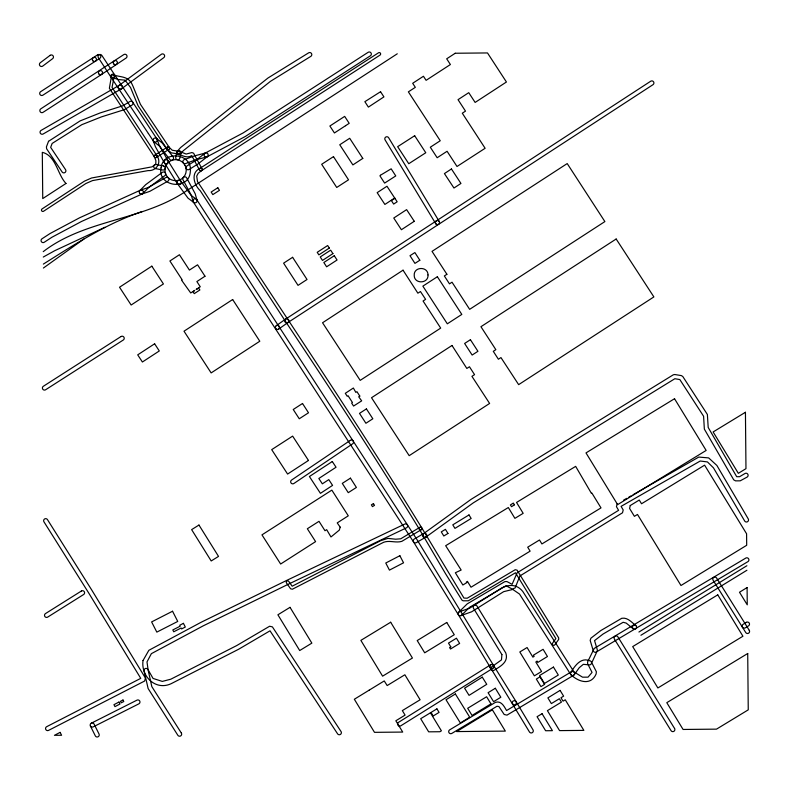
<?xml version="1.0" encoding="UTF-8"?>
<svg xmlns="http://www.w3.org/2000/svg" width="789" height="789" viewBox="0 0 789 789"><rect width="100%" height="100%" fill="white"/><g stroke="black" fill="none" stroke-linecap="round" stroke-linejoin="round"><path stroke-width="1.18" d="M111.496 75.961L109.375 88.269L154.496 157.08M176.825 152.218L175.74 157.277A2.071 2.071 0 0 0 177.328 159.733A2.071 2.071 0 0 0 179.793 158.145L180.878 153.096A2.071 2.071 0 0 0 178.551 150.61A2.071 2.071 0 0 0 177.032 153.648A2.071 2.071 0 0 0 180.415 154.023L183.334 150.679L270.449 81.346L310.817 56.364A2.071 2.071 0 0 0 311.487 53.514A2.071 2.071 0 0 0 308.637 52.843L267.964 78.022L180.602 147.553L177.288 151.291M617.205 503.806L616.446 506.646L618.596 510.325L517.13 572.804L512.11 584.294L506.903 581.552L504.881 581.601L467.216 603.881L458.695 612.225M574.254 674.713L579.244 667.711L583.318 664.338L589.304 664.871A2.071 2.071 0 0 0 591.553 662.987A2.071 2.071 0 0 0 589.669 660.738C580.773 657.04 574.865 665.995 570.871 672.307A2.071 2.071 0 0 0 572.084 675.522A2.071 2.071 0 0 0 574.609 673.195A2.071 2.071 0 0 0 571.502 671.725L506.558 710.554C504.191 706.421 501.321 700.494 495.492 702.318L449.691 729.845A2.071 2.071 0 0 0 448.99 732.695A2.071 2.071 0 0 0 451.831 733.405L496.981 706.263L498.954 706.579L504.191 714.489L506.982 715.13L573.633 675.285M139.821 190.603L145.689 184.656L162.297 172.377A2.071 2.071 0 0 1 165.197 172.821A2.071 2.071 0 0 1 164.763 175.72L148.283 187.9L142.779 193.512M204.844 153.342L195.475 160.68L186.993 165.937A2.071 2.071 0 0 0 186.322 168.797A2.071 2.071 0 0 0 189.173 169.457L197.94 164.013L207.399 156.607M199.952 168.382C190.307 172.781 194.055 185.03 200.219 190.672L285.628 321.587C331.222 390.141 376.481 458.951 419.373 529.241L445.548 573.711L461.979 600.143L463.094 600.794L468.291 600.794L515.473 572.775L555.88 638.597L552.616 643.134A1.381 1.381 0 0 0 552.931 645.067A1.381 1.381 0 0 0 554.854 644.751L558.661 639.465L558.711 637.936L517.101 570.161L515.227 569.707L467.226 598.21L463.942 598.062L421.73 527.802C351.44 413.15 275.43 302.138 202.526 189.153L197.487 181.549L196.708 176.105L198.207 173.235L201.649 170.572M119.119 85.409L161.321 54.303A2.071 2.071 0 0 1 164.22 54.747A2.071 2.071 0 0 1 163.787 57.646L121.575 88.753M423.506 533.699L471.063 499.358L673.333 374.785L674.763 374.509L681.41 375.613L682.81 376.531L707.378 414.472L708.197 427.46L736.719 476.714L739.628 476.684L744.974 473.518A2.071 2.071 0 0 1 747.814 474.238A2.071 2.071 0 0 1 747.094 477.089L740.23 480.826L735.545 480.866L733.731 479.84L704.35 429.098L703.591 416.247L679.832 379.558L674.851 378.72L473.301 502.849L425.932 537.062M83.92 239.008L43.385 268.033M276.239 325.709L285.579 319.121M278.635 329.102L287.975 322.514M101.653 74.373L126.072 58.061A2.071 2.071 0 0 0 126.684 55.191A2.071 2.071 0 0 0 123.814 54.589L40.801 108.843A2.071 2.071 0 0 0 40.19 111.713A2.071 2.071 0 0 0 43.06 112.324L101.613 74.403M285.648 319.081L650.698 81.228A2.071 2.071 0 0 1 653.568 81.829A2.071 2.071 0 0 1 652.967 84.699L287.906 322.553M43.227 251.652C85.094 219.352 142.276 220.683 185.652 191.402L397.281 53.79M200.051 168.313L378.503 52.794A1.381 1.381 0 0 1 380.416 53.208A1.381 1.381 0 0 1 380.002 55.112L201.55 170.641M419.817 527.348L400.713 538.798L395.644 539.203L387.912 538.394L380.712 540.652L292.177 586.217L288.774 581.444A1.381 1.381 0 0 0 286.851 581.118A1.381 1.381 0 0 0 286.525 583.051L290.618 588.801L292.384 589.225L381.876 543.167C388.158 539.341 395.151 543.365 401.818 541.353L421.287 529.685M154.91 155.147L167.426 147.05M156.39 157.484L168.876 149.407M490.679 664.762L398.573 722.3A2.071 2.071 0 0 0 397.626 724.401M492.878 668.283L400.773 725.821A2.071 2.071 0 0 1 397.912 725.16M43.346 264.098C74.975 244.215 106.545 223.465 142.237 211.501M638.922 632.028L746.887 565.733M640.895 635.283L746.927 570.25M43.277 257.046L54.697 250.715L104.976 227.262M119.307 85.281L41.097 130.392A2.071 2.071 0 0 0 40.328 133.223A2.071 2.071 0 0 0 43.168 133.982L121.378 88.881M423.683 533.581L414.255 539.035A2.071 2.071 0 0 0 413.505 541.865A2.071 2.071 0 0 0 416.336 542.625L425.764 537.171M623.566 500.157L626.742 498.342M628.863 497.129L630.983 495.916M633.094 494.703L698.768 457.078L708.66 457.906L716.885 465.471L748.238 518.886A2.071 2.071 0 0 1 747.499 521.726A2.071 2.071 0 0 1 744.668 520.987L713.453 467.818L707.447 461.93L700.228 461.023L621.091 506.36L623.202 509.98L622.501 512.791L519.882 575.97L515.109 587.973L512.209 589.038L505.996 585.754L469.554 607.323L461.614 615.173A2.071 2.071 0 0 1 458.399 614.799L413.544 541.944L193.266 201.915M205.14 153.135L243.18 132.907L368.138 52.311A2.071 2.071 0 0 1 371.008 52.922A2.071 2.071 0 0 1 370.396 55.782L245.33 136.458L207.093 156.804M91.317 723.188L136.961 700.159A2.071 2.071 0 0 1 139.752 701.076A2.071 2.071 0 0 1 138.834 703.857L93.181 726.896A2.071 2.071 0 0 1 90.4 725.969A2.071 2.071 0 0 1 91.327 723.188A2.071 2.071 0 0 1 94.108 724.115L99.02 733.997A2.071 2.071 0 0 1 98.083 736.778A2.071 2.071 0 0 1 95.301 735.841L90.4 725.959M140.442 190.169L79.511 217.833L50.062 233.534L41.995 238.781A2.071 2.071 0 0 0 41.393 241.651A2.071 2.071 0 0 0 44.263 242.253L52.094 237.154L81.405 221.531L142.158 193.946M460.845 615.647L471.635 611.8L503.678 591.651L512.771 589.442L519.517 594.058L570.812 674.625C578.179 681.726 590.803 686.105 596.109 674.043L596.376 671.764L591.789 662.75L596.879 651.675L747.903 561.65A2.071 2.071 0 0 0 748.603 558.799A2.071 2.071 0 0 0 745.763 558.089L594.216 648.43L587.598 661.932L587.637 663.736L592.046 672.415L588.042 677.159L582.568 677.179L574.057 671.991L522.791 591.474C517.209 584.412 509.359 584.028 501.745 587.973L469.672 608.141L459.464 611.741A2.071 2.071 0 0 0 458.399 614.799L529.439 731.945A2.071 2.071 0 0 0 532.289 732.656A2.071 2.071 0 0 0 532.999 729.805L516.134 701.687M140.639 190.09L147.918 187.644L165.838 177.564A2.071 2.071 0 0 1 168.668 178.353A2.071 2.071 0 0 1 167.879 181.174L149.782 191.362L141.961 194.025M205.594 152.967L194.084 156.005L184.232 159.654A2.071 2.071 0 0 0 183.009 162.317A2.071 2.071 0 0 0 185.671 163.54L195.238 159.989L206.649 156.972M178.955 151.281L172.278 150.255L169.171 147.306M113.291 74.925C122.453 77.687 128.913 75.892 133.055 86.376L140.422 104.316L169.27 147.415M179.359 151.37L186.165 154.052L191.905 152.563L193.611 153.204L201.994 168.777M196.224 199.104L191.165 195.435L180.75 181.164M193.749 202.438A2.071 2.071 0 0 1 194.212 198.877A2.071 2.071 0 0 1 197.063 201.057A2.071 2.071 0 0 1 193.749 202.438L188.009 198.147L177.397 183.61M156.488 138.43L162.159 142.977L173.185 157.001A2.071 2.071 0 0 1 172.732 159.891A2.071 2.071 0 0 1 169.832 159.437L159.161 145.847L153.904 141.685A2.071 2.071 0 0 1 154.536 138.095A2.071 2.071 0 0 1 157.228 140.472A2.071 2.071 0 0 1 153.825 141.616M635.835 625.559C631.713 622.422 627.64 617.205 621.781 618.28L600.814 630.549L590.892 638.193L590.172 640.421L593.279 650.807A2.071 2.071 0 0 0 595.853 652.207A2.071 2.071 0 0 0 597.253 649.623L594.561 640.599L603.023 634.06L623.132 622.294L626.18 623.083L633.222 628.784M167.12 149.16L171.262 152.829L178.748 154.033A1.381 1.381 0 0 0 180.148 152.188A1.381 1.381 0 0 0 177.89 151.666A1.381 1.381 0 0 0 178.344 153.944C182.496 155.699 187.387 158.589 191.747 155.581L199.607 170.177M167.031 149.042L138.036 105.716L130.57 87.589L125.086 80.153L118.439 79.551L112.403 77.539A1.381 1.381 0 0 1 111.515 75.843A1.381 1.381 0 0 1 113.172 74.886A1.381 1.381 0 0 1 114.208 76.503L112.038 87.382L156.804 155.551M111.141 77.411L148.362 133.489M167.889 160.601L180.849 181.312M164.447 162.909L177.308 183.462M156.922 138.913L101.85 55.427A2.071 2.071 0 0 0 98.98 54.816A2.071 2.071 0 0 0 98.369 57.686L111.111 77.361M148.371 133.499L153.47 141.201M196.747 199.656L417.065 539.745L493.559 665.462M516.114 701.658L493.539 665.433M439.246 221.482L388.642 137.75A2.071 2.071 0 0 0 385.791 137.049A2.071 2.071 0 0 0 385.091 139.9L435.696 223.622M167.988 160.769L159.092 144.821L157.149 139.367M164.339 162.741L155.413 146.744L153.244 140.758M156.912 155.749C161.923 162.573 156.439 171.233 148.066 170.602L92.481 180.602L85.873 183.521L43.602 211.225A1.381 1.381 0 0 1 41.689 210.831A1.381 1.381 0 0 1 42.093 208.917L84.453 181.145L91.524 178.008L152.021 166.854L155.768 164.23L155.887 160.709L154.388 156.883M197.013 200.248L195.179 193.709L186.707 177.969A2.071 2.071 0 0 0 183.926 177.042A2.071 2.071 0 0 0 183.009 179.833L191.431 195.514L193.009 201.333M184.981 165.355A10.563 10.563 0 0 0 174.773 159.664L172.189 160.197A10.563 10.563 0 0 0 168.264 177.821C172.416 181.667 179.399 181.628 183.324 177.476A10.553 10.553 0 0 0 185.08 165.384M340.187 527.16L339.319 530.09L330.976 536.964L326.666 529.656L324.999 530.731L319.003 521.322L307.345 528.748L315.6 541.619L280.647 564.017L261.958 534.863L331.844 490.127L348.284 515.819L337.228 522.9L340.187 527.16M161.055 167.879C157.208 186.815 189.182 191.244 190.317 171.637C192.92 153.421 163.126 149.565 161.055 167.879M428.003 274.947C428.664 283.922 413.969 284.237 414.215 275.272C413.712 266.445 428.111 266.169 428.003 274.947M501.912 654.604L501.459 659.89L491.803 666.813A2.071 2.071 0 0 0 491.32 669.703A2.071 2.071 0 0 0 494.22 670.186C500.591 666.301 508.816 661.961 505.808 653.016L477.029 606.1A2.071 2.071 0 0 0 474.179 605.419A2.071 2.071 0 0 0 473.499 608.27L501.912 654.604M380.337 175.306L380.042 176.036L384.628 183.097L395.762 175.927L391.157 168.816L380.337 175.306M143.016 660.551C140.748 677.001 156.636 691.795 172.525 682.988L238.603 649.268L270.016 630.815L337.564 733.8A2.071 2.071 0 0 0 340.444 734.401A2.071 2.071 0 0 0 341.035 731.531L272.402 626.89L269.621 626.239L236.661 645.599L170.838 679.191L162.297 681.41L153.056 678.432L148.095 669.782L146.991 661.902L151.37 653.657L203.237 625.835L288.557 584.116L406.473 527.831A2.071 2.071 0 0 0 407.449 525.07A2.071 2.071 0 0 0 404.688 524.093L286.762 580.379L201.313 622.166L148.855 650.304L143.016 660.551M630.243 505.552L629.583 508.451L634.405 516.331L637.482 514.448L680.976 585.507L746.69 545.278L746.581 533.778L704.597 465.165L641.536 503.757L639.258 500.039L630.243 505.552M145.452 678.106L144.634 681.025L48.583 730.377A2.071 2.071 0 0 1 45.782 729.48A2.071 2.071 0 0 1 46.679 726.689L140.758 678.353L88.329 592.381L43.957 521.825A2.071 2.071 0 0 1 44.608 518.965A2.071 2.071 0 0 1 47.468 519.616L91.859 590.211L145.452 678.106M48.533 141.31L46.413 146.892L46.62 148.776L62.094 171.953A2.071 2.071 0 0 0 64.974 172.525A2.071 2.071 0 0 0 65.546 169.645L50.664 147.365L52.163 143.43L81.809 124.682L101.475 116.871L124.228 109.701L132.069 105.055A2.071 2.071 0 0 0 132.779 102.215A2.071 2.071 0 0 0 129.938 101.505L122.749 105.825L100.154 112.935L80.103 120.904L48.533 141.31M50.131 55.348L40.259 62.755A2.071 2.071 0 0 0 39.844 65.665A2.071 2.071 0 0 0 42.744 66.079L52.616 58.672A2.071 2.071 0 0 0 53.031 55.763A2.071 2.071 0 0 0 50.131 55.348M350.296 440.38L291.575 480.047A2.071 2.071 0 0 0 291.023 482.927A2.071 2.071 0 0 0 293.902 483.489L352.624 443.822A2.071 2.071 0 0 0 353.176 440.943A2.071 2.071 0 0 0 350.296 440.38M97.609 54.835L40.633 91.692A2.071 2.071 0 0 0 40.042 94.562A2.071 2.071 0 0 0 42.912 95.163L99.897 58.297A2.071 2.071 0 0 0 100.479 55.427A2.071 2.071 0 0 0 97.609 54.835M451.446 168.964L444.424 173.59L453.961 188.029L460.944 183.452L451.446 168.964M362.792 158.411L352.88 164.911L339.763 144.762L349.695 138.282L362.792 158.411M204.992 276.229L196.875 281.555L200.258 286.762L196.145 289.435L198.749 288.232L199.873 289.967L194.242 293.646L193.108 291.91L194.696 290.382L190.731 292.966L181.569 280.174L182.151 279.799L169.901 260.981L179.419 254.748L189.419 270.075L197.566 264.808L204.992 276.229M394.687 198.019L384.884 204.44L377.162 192.654L386.975 186.243L394.687 198.019M394.885 198.305L391.383 200.603L393.662 204.075L397.153 201.777L394.885 198.305M414.274 221.295L401.404 229.727L393.76 218.03L406.611 209.637L414.274 221.295M359.794 396.088L358.699 396.808L361.678 400.851L353.571 406.049L351.638 403.071L352.466 402.528L348.067 395.753L347.229 396.295L345.296 393.317L353.364 388.02L355.829 392.38L356.934 391.66L359.794 396.088M332.287 461.526L309.406 476.526L320.442 493.342L332.573 485.383L328.786 479.613L322.346 483.835L318.835 478.479L336.055 467.236L332.287 461.526M455.223 53.248L446.692 58.81L450.401 64.53L426.099 80.33L423.446 76.257L412.686 83.279L415.32 87.342L408.367 91.849L440.242 140.748L430.311 147.218L437.165 157.741L447.087 151.281L457.009 166.489L485.127 148.283L462.295 113.212L465.5 111.131L458.034 99.67L468.755 92.668L475.126 102.432L506.43 82.007L487.494 52.942L455.223 53.248M345.552 125.707L334.428 132.966L329.881 126.013L344.675 116.387L349.202 123.331L345.552 125.707M151.823 266.169L119.534 287.226L131.142 305.018L163.422 283.951L151.823 266.169M154.624 343.797L137.71 354.853L142.395 362.003L159.299 350.957L154.624 343.797M329.309 248.062L318.864 254.867L317.217 252.322L327.662 245.527L329.309 248.062M332.919 253.624L322.494 260.419L320.226 256.948L330.66 250.162L332.919 253.624M403.041 270.183L322.553 322.76L360.188 380.367L440.686 328.106L423.062 301.003L425.606 299.347L420.448 291.536L417.884 293.192L403.041 270.183M514.438 504.812L511.548 506.696L510.404 504.96L513.304 503.076L514.438 504.812M65.99 183.462L42.744 198.581L42.31 152.336C56.058 155.62 57.38 174.458 65.99 183.462M380.554 91.721L364.863 101.682L368.384 107.107L383.918 96.889L380.554 91.721M292.611 257.313L283.606 263.161L298.035 285.362L307.029 279.493L292.611 257.313M232.656 299.524L184.005 331.202L211.146 372.911L259.798 341.233L232.656 299.524M334.27 255.725L323.835 262.51L326.616 266.8L337.061 260.015L334.27 255.725M446.899 274.276L444.345 275.943L449.474 283.843L452.018 282.196L469.642 309.337L604.877 221.581L567.212 163.57L432.027 251.366L446.899 274.276M308.479 460.46L287.6 474.061L271.702 449.641L292.64 436.11L308.479 460.46M333.481 156.626L321.675 164.28L336.725 187.466L348.521 179.813L333.481 156.626M437.362 276.732L422.865 286.141L447.324 323.815L461.812 314.416L437.362 276.732M302.512 403.485L293.242 409.501L299.268 418.772L308.509 412.785L302.512 403.485M616.16 239.008L480.935 326.705L495.847 349.675L493.283 351.322L498.401 359.232L500.956 357.575L518.649 384.647L653.874 296.911L616.16 239.008M451.998 345.474L371.53 397.725L409.185 455.667L489.614 403.445L471.93 376.343L474.554 374.647L469.455 366.757L466.841 368.453L451.998 345.474M470.422 339.704L464.622 343.462L472.138 355.06L477.937 351.302L470.422 339.704M366.421 408.889L359.498 413.377L365.909 423.269L372.832 418.772L366.421 408.889M217.803 187.752L211.166 192.043L212.813 194.617L219.47 190.327L217.803 187.752M414.669 135.718L397.656 146.675L408.761 163.718L425.774 152.75L414.669 135.718M419.827 260.242L414.945 263.378L409.994 255.705L414.886 252.569L419.827 260.242M537.043 661.221L535.82 662.01L541.579 671.488L534.37 675.848L519.813 651.97L527.082 647.532L532.871 657.129L534.143 656.399L533.364 655.205L543.098 649.308L547.458 656.517L537.763 662.444L537.043 661.221M121.033 336.528L43.365 386.265A2.071 2.071 0 0 0 42.744 389.135A2.071 2.071 0 0 0 45.604 389.766L123.271 340.02A2.071 2.071 0 0 0 123.893 337.159A2.071 2.071 0 0 0 121.033 336.528M350.444 478.154L342.288 483.381L348.255 492.671L356.401 487.454L350.444 478.154M81.405 591.01L45.486 613.586A2.071 2.071 0 0 0 44.835 616.446A2.071 2.071 0 0 0 47.685 617.097L83.614 594.531A2.071 2.071 0 0 0 84.265 591.671A2.071 2.071 0 0 0 81.405 591.01M198.966 525.05L191.638 529.626L211.196 560.969L218.523 556.403L198.966 525.05M482.276 677.149L464.593 688.186L469.06 695.356L486.754 684.319L482.276 677.149M467.453 581.424L466.368 582.095L466.733 582.676L462.857 585.004L455.352 572.755L461.161 570.033L445.667 545.712L508.323 507.534L514.901 518.353L523.166 513.333L516.548 502.445L575.654 466.368L591.434 493.391L591.918 493.095L601.001 507.889L541.905 543.946L539.498 539.992L528.877 546.471L527.703 547.201L530.119 551.156L471.013 587.223L467.453 581.424M450.785 646.822L449.602 647.552L450.509 649.022L459.642 643.429L456.436 638.212L448.487 643.094L450.785 646.822M455.371 693.975L446.012 699.754L460.352 722.98L469.711 717.191L455.371 693.975M747.094 587.549L739.49 592.243L747.252 604.818L747.094 587.549M447.965 533.453L443.812 536.007L441.288 531.885L445.42 529.35L447.965 533.453M290.027 607.343L277.896 614.789L299.702 650.54L311.852 643.134L290.027 607.343M369.114 690.197L354.34 699.251L374.499 732.34L402.715 732.074L395.841 720.781L405.073 715.11L402.341 710.603L420.113 699.774L404.865 674.773L387.172 685.562L384.243 680.937L369.114 690.197M495.324 688.264L488.085 692.703L493.598 701.677L500.828 697.249L495.324 688.264M544.578 684.408L540.948 686.627L536.333 679.073L539.962 676.863L544.578 684.408M560.082 690.385L547.882 697.88L551.363 703.591L559.352 698.738L561.433 702.121L547.408 710.652L559.569 730.614L583.86 730.387L565.259 699.794L563.03 701.155L560.979 697.742L563.622 696.145L560.082 690.385M469.001 514.931L452.787 524.843L454.947 528.383L471.161 518.462L469.001 514.931M674.526 398.721L586 452.906L617.639 504.625L706.155 450.44L674.526 398.721M446.761 622.472L417.213 640.56L424.699 652.809L454.267 634.721L446.761 622.472M490.955 703.877L472.039 715.436L467.68 708.285L486.606 696.746L490.955 703.877M390.683 622.235L360.869 640.372L382.596 676.163L412.43 658.036L390.683 622.235M745.437 412.272L713.128 431.958L738.336 473.321L745.97 468.666L745.437 412.272M436.928 708.847L431.021 712.437L433.171 715.978L439.078 712.398L436.928 708.847M553.454 667.08L539.597 675.522L544.449 683.491L558.306 675.039L553.454 667.08M492.375 709.824L456.673 731.571L505.335 731.117L492.375 709.824M717.763 594.857L632.699 646.595L657.868 687.969L742.922 636.24L717.763 594.857M746.355 622.343L743.1 624.326A2.071 2.071 0 0 0 742.41 627.176A2.071 2.071 0 0 0 745.26 627.866L748.514 625.894A2.071 2.071 0 0 0 749.205 623.044A2.071 2.071 0 0 0 746.355 622.343M747.716 653.499L666.804 702.674L683.077 729.46L716.501 729.144L748.248 709.853L747.716 653.499M430.429 712.802L420.685 718.7L428.654 731.827L439.897 731.728L441.396 730.821L430.429 712.802M373.444 503.589L371.372 504.842L372.438 506.617L374.509 505.364L373.444 503.589M542.073 713.72L537.062 716.698L545.623 730.742L552.408 730.673L542.073 713.72M118.971 702.052L113.951 704.676L114.967 706.628L119.987 704.015L118.971 702.052M60.112 732.379L54.441 735.318L61.601 735.259L60.112 732.379M183.423 623.34L179.734 625.243L180.208 626.17L172.811 629.938L173.748 631.782L181.145 628.005L181.618 628.932L185.316 627.028L183.423 623.34M399.865 555.712L385.762 563.011L389.441 570.112L403.554 562.813L399.865 555.712M172.544 611.238L151.616 621.919L156.824 632.117L177.742 621.436L172.544 611.238M122.995 700.011L120.48 701.283L121.25 702.812L123.765 701.539L122.995 700.011M163.53 165.946L156.153 164.507A2.071 2.071 0 0 0 153.717 166.144A2.071 2.071 0 0 0 155.354 168.58L162.731 170.02A2.071 2.071 0 0 0 165.157 168.382A2.071 2.071 0 0 0 163.53 165.946M181.342 733.04L151.823 686.617L148.125 670.019A2.071 2.071 0 0 0 145.649 668.441A2.071 2.071 0 0 0 144.071 670.916L148.125 688.531L177.841 735.269A2.071 2.071 0 0 0 180.701 735.9A2.071 2.071 0 0 0 181.342 733.04M749.264 630.322L716.619 578.031A2.071 2.071 0 0 0 713.759 577.37A2.071 2.071 0 0 0 713.098 580.231L745.743 632.522A2.071 2.071 0 0 0 748.603 633.182A2.071 2.071 0 0 0 749.264 630.322M674.565 728.464L617.925 636.901A2.071 2.071 0 0 0 615.075 636.22A2.071 2.071 0 0 0 614.404 639.08L671.044 730.644A2.071 2.071 0 0 0 673.895 731.314A2.071 2.071 0 0 0 674.565 728.464M99.098 74.196A2.071 2.071 0 0 0 102.511 73.091A2.071 2.071 0 0 0 99.848 70.685A2.071 2.071 0 0 0 99.098 74.196M285.45 322.415A2.071 2.071 0 0 0 288.823 321.172A2.071 2.071 0 0 0 286.062 318.874A2.071 2.071 0 0 0 285.45 322.415M436.09 224.096A2.071 2.071 0 0 0 439.503 222.981A2.071 2.071 0 0 0 436.83 220.585A2.071 2.071 0 0 0 436.09 224.096M490.363 668.046A2.071 2.071 0 0 0 493.806 666.991A2.071 2.071 0 0 0 491.172 664.545A2.071 2.071 0 0 0 490.363 668.046M512.939 704.271A2.071 2.071 0 0 0 516.371 703.226A2.071 2.071 0 0 0 513.747 700.77A2.071 2.071 0 0 0 512.939 704.271M633.074 628.646A2.071 2.071 0 0 0 636.536 627.689A2.071 2.071 0 0 0 633.971 625.174A2.071 2.071 0 0 0 633.074 628.646M113.961 64.165A2.071 2.071 0 0 0 117.354 62.982A2.071 2.071 0 0 0 114.642 60.635A2.071 2.071 0 0 0 113.961 64.165M167.278 149.308A1.381 1.381 0 0 0 169.517 148.45A1.381 1.381 0 0 0 167.653 146.941A1.381 1.381 0 0 0 167.278 149.308M164.654 163.175A2.071 2.071 0 0 0 168.156 162.347A2.071 2.071 0 0 0 165.69 159.733A2.071 2.071 0 0 0 164.654 163.175M177.643 183.886A2.071 2.071 0 0 0 181.095 182.88A2.071 2.071 0 0 0 178.501 180.395A2.071 2.071 0 0 0 177.643 183.886M139.702 193.374A2.071 2.071 0 0 0 143.243 192.782A2.071 2.071 0 0 0 140.965 190.011A2.071 2.071 0 0 0 139.702 193.374M199.962 170.572A1.381 1.381 0 0 0 202.171 169.645A1.381 1.381 0 0 0 200.268 168.205A1.381 1.381 0 0 0 199.962 170.572M419.61 529.527A1.381 1.381 0 0 0 421.898 528.817A1.381 1.381 0 0 0 420.142 527.19A1.381 1.381 0 0 0 419.61 529.527M204.874 156.626A2.071 2.071 0 0 0 208.178 155.216A2.071 2.071 0 0 0 205.308 153.066A2.071 2.071 0 0 0 204.874 156.626M154.733 157.346A1.381 1.381 0 0 0 157.001 156.587A1.381 1.381 0 0 0 155.206 154.999A1.381 1.381 0 0 0 154.733 157.346M119.001 88.664A2.071 2.071 0 0 0 122.384 87.451A2.071 2.071 0 0 0 119.652 85.123A2.071 2.071 0 0 0 119.001 88.664M111.456 77.776A2.071 2.071 0 0 0 114.878 76.671A2.071 2.071 0 0 0 112.206 74.255A2.071 2.071 0 0 0 111.456 77.776M423.259 536.845A2.071 2.071 0 0 0 426.721 535.918A2.071 2.071 0 0 0 424.186 533.374A2.071 2.071 0 0 0 423.259 536.845M276.051 328.954A2.071 2.071 0 0 0 279.464 327.839A2.071 2.071 0 0 0 276.791 325.433A2.071 2.071 0 0 0 276.051 328.954M93.013 60.96A2.071 2.071 0 0 0 96.445 59.885A2.071 2.071 0 0 0 93.792 57.459A2.071 2.071 0 0 0 93.013 60.96"/></g></svg>
